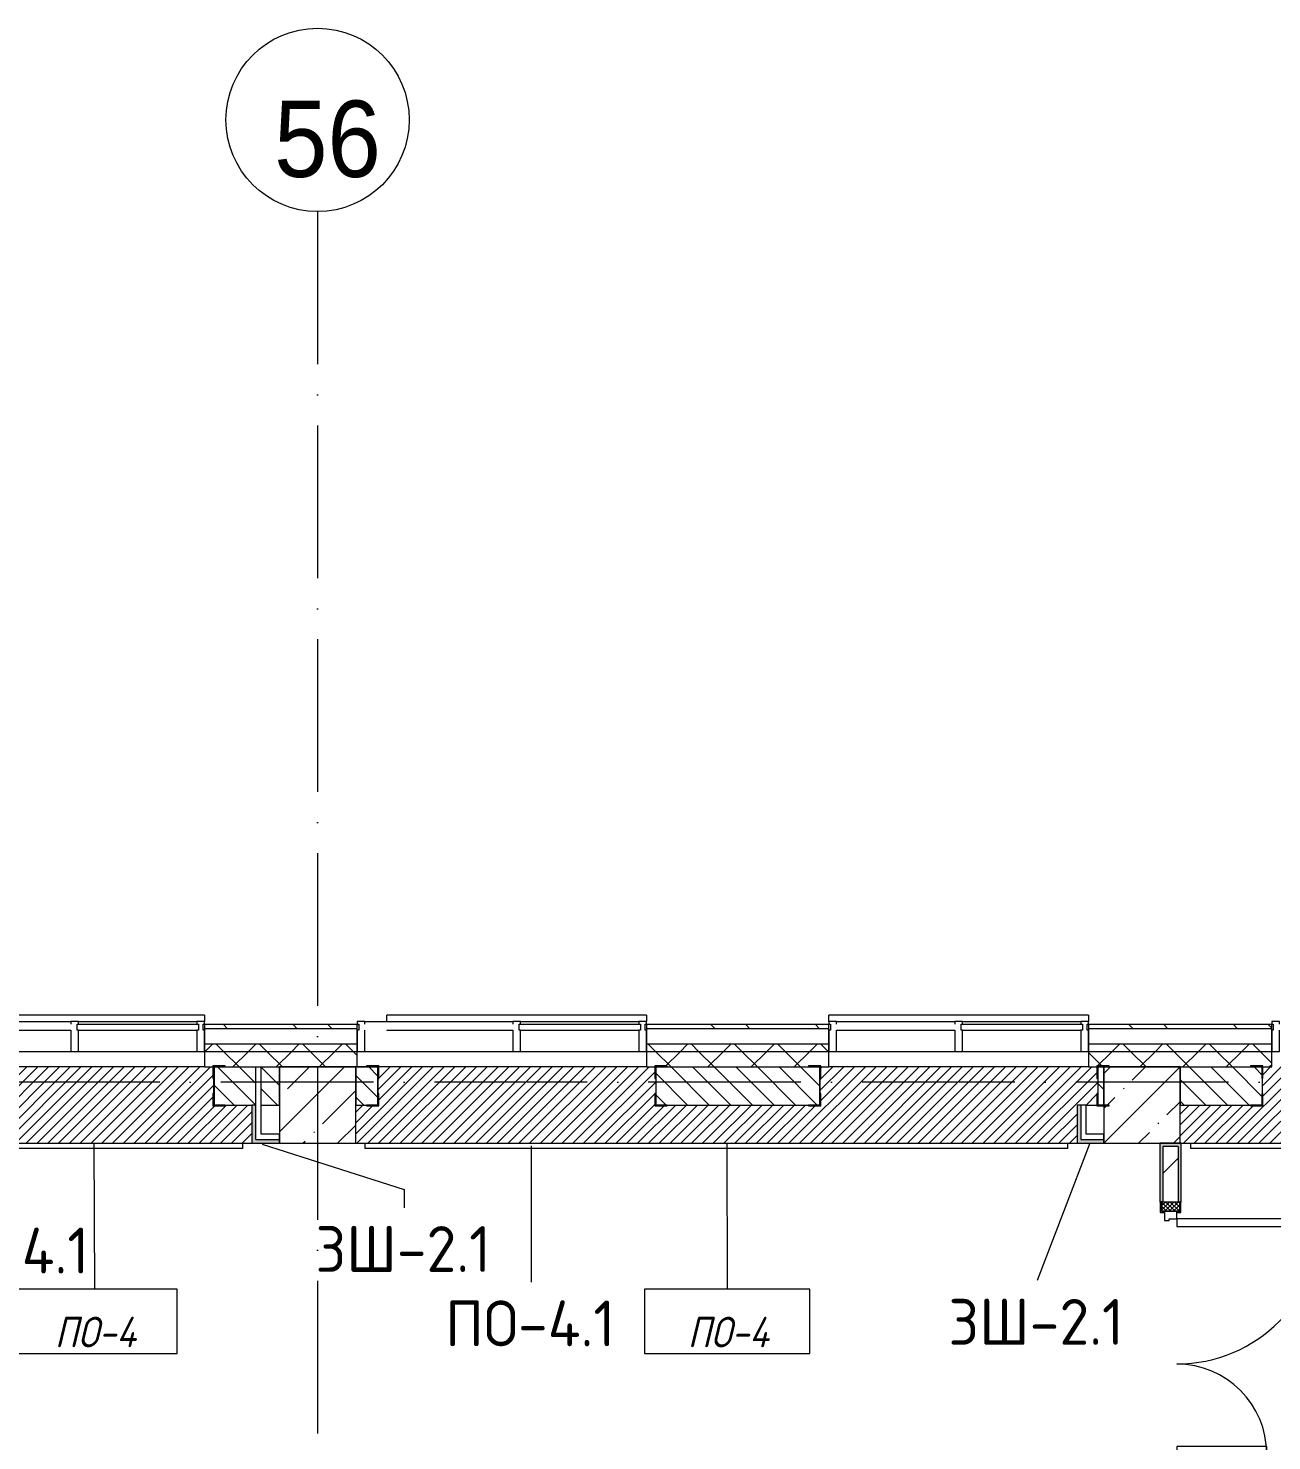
# Model space of a CAD drawing. Header units: millimetres. Extents: x -6467 to 106027, y -7090 to 195095.
# Drawn here: x 75855 to 84000, y 83233 to 92481 of the extents above; entities that cross this region are included whole.
import ezdxf

# ---------------------------------------------------------------- set-up
doc = ezdxf.new("R2010")
doc.units = ezdxf.units.MM
doc.linetypes.add('50_200_ШТРИХ_1Т_ш5_п1_п1_', pattern=[1400, 1000, -200, 0, -200])
for name, color, linetype, lineweight in [('A-DOOR', 7, 'Continuous', 9), ('A-DOOR-2', 7, 'Continuous', 5), ('A-DOOR-FRAM', 7, 'Continuous', 9), ('A-DOOR-FRAM-2', 7, 'Continuous', 5), ('A-FLOR', 7, 'Continuous', 9), ('A-FLOR-IDEN', 7, 'Continuous', 9), ('A-GLAZ', 7, 'Continuous', 5), ('A-GLAZ-CWMG', 7, 'Continuous', 9), ('A-GLAZ-CWMG-1', 7, 'Continuous', 20), ('A-WALL', 7, 'Continuous', 5), ('A-WALL-FNSH-1', 7, 'Continuous', 5), ('A-WALL-IDEN', 7, 'Continuous', 9), ('I-WALL', 7, 'Continuous', 5), ('S-COLS', 7, 'Continuous', 9), ('S-COLS-1', 7, 'Continuous', 5)]:
    doc.layers.add(name, color=color, linetype=linetype, lineweight=lineweight)
for name, color, linetype, lineweight, true_color in [('A-FLOR-PATT-1', 7, 'Continuous', 5, 0xd61c12), ('A-GENM-1', 7, 'Continuous', 9, 0xaaaaaa), ('A-GENM-2', 7, 'Continuous', 20, 0xaaaaaa), ('A-WALL-1', 7, 'Continuous', 5, 0x77b143), ('A-WALL-3', 7, 'Continuous', 5, 0x787878), ('I-WALL-1', 7, 'Continuous', 5, 0x787878), ('Оси-1', 7, 'Continuous', 20, 0xaaaaaa), ('Оси-2', 7, 'Continuous', 9, 0xaaaaaa), ('Оси-3', 7, '50_200_ШТРИХ_1Т_ш5_п1_п1_', 9, 0xaaaaaa)]:
    doc.layers.add(name, color=color, linetype=linetype, lineweight=lineweight, true_color=true_color)
doc.styles.add('Arial', font='arial.ttf', dxfattribs={"width": 0.9, "height": 500})
doc.styles.add('GOST Common', font='', dxfattribs={"height": 300})
doc.styles.add('GOST Common_I', font='', dxfattribs={"width": 0.9, "height": 200})
doc.styles.get('GOST Common').set_extended_font_data('GOST Common')
doc.styles.get('GOST Common_I').set_extended_font_data('GOST Common', italic=True)
pattern_1 = [(45, (0, 0), (-228.0985, 228.0985), []), (45, (228.1, 0), (-228.0985, 228.0985), [403.225, -80.645, 6.706, -73.939])]
pattern_2 = [(45, (0, 0), (-141.42136, 141.42136), []), (135, (0, 0), (-141.42136, -141.42136), [])]
pattern_3 = [(0, (0, 0), (406.4, 101.6), [6.706, -298.094, 6.706, -298.094, -1625.6]), (0, (0, 0), (406.4, 101.6), [-609.6, 6.706, -602.894, 6.706, -298.094, -711.2]), (0, (0, 0), (406.4, 101.6), [-1524, 6.706, -196.494, 6.706, -501.294]), (120, (152.4, 50.8), (-291.18818, 301.15272), [6.706, -298.094, 6.706, -298.094, -1625.6]), (120, (152.4, 50.8), (-291.18818, 301.15272), [-609.6, 6.706, -602.894, 6.706, -298.094, -711.2]), (120, (152.4, 50.8), (-291.18818, 301.15272), [-1524, 6.706, -196.494, 6.706, -501.294]), (240, (203.2, 254), (-115.21182, -402.75272), [6.706, -298.094, 6.706, -298.094, -1625.6]), (240, (203.2, 254), (-115.21182, -402.75272), [-609.6, 6.706, -602.894, 6.706, -298.094, -711.2]), (240, (203.2, 254), (-115.21182, -402.75272), [-1524, 6.706, -196.494, 6.706, -501.294])]
pattern_4 = [(135, (0, 0), (-70.71068, -70.71068), [])]

# ---------------------------------------------------------------- blocks, each defined once
blk = doc.blocks.new('110_Дверь_СКБ_2Ст_Наружная1 - СОШ_Д-07_1760_1440_х2400мм_Все учебные помещения_ читальные залы_EIW30-25916202-АИ_План этажа Радиаторы_2')
at = {"layer": 'A-DOOR-2'}
h = blk.add_hatch(dxfattribs=at)
h.set_pattern_fill('FP_137', color=256, style=0, pattern_type=2)
h.set_pattern_definition([(135, (1456.41, 134.685), (-14.14214, -14.14214), []), (225, (1456.41, 134.685), (14.14214, -14.14214), [])])
h.paths.add_polyline_path([(899.5, -60), (899.5, 60), (839.5, 60), (839.5, -60)])
at = {"layer": 'A-DOOR-FRAM-2'}
h = blk.add_hatch(dxfattribs=at)
h.set_pattern_fill('FP_138', color=256, style=0, pattern_type=2)
h.set_pattern_definition([(45, (-666.384, 134.685), (-14.1421, 14.1421), []), (135, (-666.384, 134.685), (-14.1421, -14.1421), [])])
h.paths.add_polyline_path([(-800.5, 60), (-860.5, 60), (-860.5, -60), (-800.5, -60), (-800.5, 49.8)])
at = {"layer": 'A-DOOR'}
for p, q in [((-750.5, 990), (-750.5, 40)), ((-700.5, 990), (-750.5, 990)), ((-700.5, 40), (-700.5, 990)), ((789.5, 630), (739.5, 630)), ((739.5, 630), (739.5, 40)), ((789.5, 40), (789.5, 630)), ((-750.5, 40), (-700.5, 40)), ((739.5, 40), (789.5, 40))]:
    blk.add_line(p, q, dxfattribs=at)
at = {"layer": 'A-DOOR-2'}
for p, q in [((-792.5, 68), (-862.5, 68)), ((-862.5, 68), (-862.5, 60)), ((-862.5, 60), (-800.5, 60)), ((-800.5, 60), (-800.5, 40)), ((-800.5, 40), (-792.5, 40)), ((-792.5, 40), (-792.5, 68)), ((901.5, 68), (831.5, 68)), ((831.5, 68), (831.5, 40)), ((831.5, 40), (839.5, 40)), ((839.5, 40), (839.5, 60)), ((839.5, 60), (901.5, 60)), ((901.5, 60), (901.5, 68)), ((-862.5, -60), (-862.5, -68)), ((-800.5, -60), (-862.5, -60)), ((-862.5, -68), (-792.5, -68)), ((-792.5, -40), (-800.5, -40)), ((-800.5, -40), (-800.5, -60)), ((-792.5, -68), (-792.5, -40)), ((839.5, -40), (831.5, -40)), ((831.5, -40), (831.5, -68)), ((831.5, -68), (901.5, -68)), ((839.5, -60), (839.5, -40)), ((901.5, -60), (839.5, -60)), ((901.5, -68), (901.5, -60))]:
    blk.add_line(p, q, dxfattribs=at)
for centre, radius, start, end in [((-750.5, 40), 950, 0, 90), ((789.5, 40), 590, 90, 180)]:
    blk.add_arc(centre, radius, start, end, dxfattribs=at)
at = {"layer": 'A-DOOR-FRAM'}
for p, q in [((-800.5, 60), (-860.5, 60)), ((-860.5, 60), (-860.5, -60)), ((-800.5, -60), (-800.5, 60)), ((-750.5, 40), (-800.5, 40)), ((-800.5, 40), (-800.5, -40)), ((-750.5, -10), (-750.5, 40)), ((789.5, 40), (789.5, -10)), ((839.5, 40), (789.5, 40)), ((899.5, 60), (839.5, 60)), ((839.5, 60), (839.5, -60)), ((839.5, -40), (839.5, 40)), ((899.5, -60), (899.5, 60)), ((-860.5, -60), (-800.5, -60)), ((-800.5, -40), (-740.5, -40)), ((-740.5, -10), (-750.5, -10)), ((-740.5, -40), (-740.5, -10)), ((789.5, -10), (779.5, -10)), ((779.5, -10), (779.5, -40)), ((779.5, -40), (839.5, -40)), ((839.5, -60), (899.5, -60))]:
    blk.add_line(p, q, dxfattribs=at)
blk = doc.blocks.new('Прямоугольный импост - Импост структурный с накладкой - 180мм-22437111-АИ_План этажа Радиаторы_2')
at = {"layer": 'A-GLAZ-CWMG-1'}
for p, q in [((-50, 0), (-50, 17)), ((-50, 17), (0, 17)), ((0, 0), (-10, 0)), ((-10, 0), (-10, -40)), ((0, 17), (0, 0)), ((-50, -180), (-50, -40)), ((-10, -40), (0, -40)), ((0, -40), (0, -180)), ((0, -180), (-50, -180))]:
    blk.add_line(p, q, dxfattribs=at)
blk = doc.blocks.new('Прямоугольный импост - Импост структурный с накладкой - 180мм-V231-АИ_План этажа Радиаторы_2')
at = {"layer": 'A-GLAZ-CWMG'}
for p, q in [((49825, 55111), (49050, 55111)), ((49825, 54931), (49050, 54931)), ((49825, 54914), (49050, 54914))]:
    blk.add_line(p, q, dxfattribs=at)
blk = doc.blocks.new('Прямоугольный импост - Импост структурный с накладкой - 180мм-V232-АИ_План этажа Радиаторы_2')
at = {"layer": 'A-GLAZ-CWMG'}
for p, q in [((6637, 55111), (5862, 55111)), ((6637, 54914), (5862, 54914))]:
    blk.add_line(p, q, dxfattribs=at)
blk = doc.blocks.new('Прямоугольный импост - Импост структурный с накладкой - 180мм-V237-АИ_План этажа Радиаторы_2')
at = {"layer": 'A-GLAZ-CWMG-1'}
for p, q in [((-25, 0), (-25, 17)), ((-25, 17), (25, 17)), ((-15, 0), (-25, 0)), ((-15, -40), (-15, 0)), ((25, 17), (25, 0)), ((-25, -180), (-25, -40)), ((-25, -40), (-15, -40)), ((25, -40), (25, -180)), ((25, -180), (-25, -180))]:
    blk.add_line(p, q, dxfattribs=at)
blk = doc.blocks.new('Прямоугольный импост - Импост структурный с накладкой - 180мм-22437157-АИ_План этажа Радиаторы_2')
at = {"layer": 'A-GLAZ-CWMG-1'}
for p, q in [((0, 17), (-50, 17)), ((-50, 17), (-50, 0)), ((-50, 0), (-40, 0)), ((-40, 0), (-40, -40)), ((-10, -40), (-10, 0)), ((-10, 0), (0, 0)), ((0, 0), (0, 17)), ((-40, -40), (-50, -40)), ((-50, -40), (-50, -180)), ((0, -40), (-10, -40)), ((0, -180), (0, -40)), ((-50, -180), (0, -180))]:
    blk.add_line(p, q, dxfattribs=at)
blk = doc.blocks.new('Прямоугольный импост - Импост структурный с накладкой - 180мм-27582250-АИ_План этажа Радиаторы_2')
at = {"layer": 'A-GLAZ-CWMG'}
for p, q in [((78060, 85978), (79029.7, 85978)), ((78060, 85781), (79029.7, 85781))]:
    blk.add_line(p, q, dxfattribs=at)
blk = doc.blocks.new('АР_Перемычка1 - АР_Перемычка-25916255-АИ_План этажа Радиаторы_2')
at = {"layer": 'A-GENM-1'}
blk.add_line((-300, -50), (-299, -50), dxfattribs=at)
blk = doc.blocks.new('Фахверк _газобетон торцы_443 - Фахверк _газобетон торцы_-25577525-АИ_План этажа Радиаторы_2')
at = {"layer": 'A-GENM-2'}
for p, q in [((89406, 156989.3), (89325, 156989.3)), ((89325, 156989.3), (89325, 156983.3)), ((89325, 156983.3), (89400, 156983.3)), ((89400, 156983.3), (89400, 156908.3)), ((89406, 156908.3), (89406, 156989.3)), ((89400, 156908.3), (89406, 156908.3)), ((89406, 156808.3), (89400, 156808.3)), ((89400, 156808.3), (89400, 156733.3)), ((89406, 156727.3), (89406, 156808.3)), ((89400, 156733.3), (89325, 156733.3)), ((89325, 156733.3), (89325, 156727.3)), ((89325, 156727.3), (89406, 156727.3))]:
    blk.add_line(p, q, dxfattribs=at)
blk = doc.blocks.new('Фахверк _газобетон торцы_444 - Фахверк _газобетон торцы_-25577545-АИ_План этажа Радиаторы_2')
at = {"layer": 'A-GENM-2'}
for p, q in [((89406, 11134.7), (89325, 11134.7)), ((89325, 11134.7), (89325, 11128.7)), ((89325, 11128.7), (89400, 11128.7)), ((89400, 11128.7), (89400, 11053.7)), ((89406, 11053.7), (89406, 11134.7)), ((89400, 11053.7), (89406, 11053.7)), ((89400, 10953.7), (89400, 10878.7)), ((89406, 10953.7), (89400, 10953.7)), ((89406, 10872.7), (89406, 10953.7)), ((89400, 10878.7), (89325, 10878.7)), ((89325, 10878.7), (89325, 10872.7)), ((89325, 10872.7), (89406, 10872.7))]:
    blk.add_line(p, q, dxfattribs=at)
blk = doc.blocks.new('Фахверк _газобетон торцы_445 - Фахверк _газобетон торцы_-25577565-АИ_План этажа Радиаторы_2')
at = {"layer": 'A-GENM-2'}
for p, q in [((89406, 156989.3), (89325, 156989.3)), ((89325, 156989.3), (89325, 156983.3)), ((89325, 156983.3), (89400, 156983.3)), ((89400, 156983.3), (89400, 156908.3)), ((89406, 156908.3), (89406, 156989.3)), ((89400, 156908.3), (89406, 156908.3)), ((89406, 156808.3), (89400, 156808.3)), ((89400, 156808.3), (89400, 156733.3)), ((89406, 156727.3), (89406, 156808.3)), ((89400, 156733.3), (89325, 156733.3)), ((89325, 156733.3), (89325, 156727.3)), ((89325, 156727.3), (89406, 156727.3))]:
    blk.add_line(p, q, dxfattribs=at)
blk = doc.blocks.new('Фахверк _газобетон торцы_446 - Фахверк _газобетон торцы_-25577585-АИ_План этажа Радиаторы_2')
at = {"layer": 'A-GENM-2'}
for p, q in [((89406, 11134.7), (89325, 11134.7)), ((89325, 11134.7), (89325, 11128.7)), ((89325, 11128.7), (89400, 11128.7)), ((89400, 11128.7), (89400, 11053.7)), ((89406, 11053.7), (89406, 11134.7)), ((89400, 11053.7), (89406, 11053.7)), ((89400, 10953.7), (89400, 10878.7)), ((89406, 10953.7), (89400, 10953.7)), ((89406, 10872.7), (89406, 10953.7)), ((89400, 10878.7), (89325, 10878.7)), ((89325, 10878.7), (89325, 10872.7)), ((89325, 10872.7), (89406, 10872.7))]:
    blk.add_line(p, q, dxfattribs=at)
blk = doc.blocks.new('Фахверк _газобетон торцы_447 - Фахверк _газобетон торцы_-25578160-АИ_План этажа Радиаторы_2')
at = {"layer": 'A-GENM-2'}
for p, q in [((89406, 11134.7), (89325, 11134.7)), ((89325, 11134.7), (89325, 11128.7)), ((89325, 11128.7), (89400, 11128.7)), ((89400, 11128.7), (89400, 11053.7)), ((89406, 11053.7), (89406, 11134.7)), ((89400, 11053.7), (89406, 11053.7)), ((89400, 10953.7), (89400, 10878.7)), ((89406, 10953.7), (89400, 10953.7)), ((89406, 10872.7), (89406, 10953.7)), ((89400, 10878.7), (89325, 10878.7)), ((89325, 10878.7), (89325, 10872.7)), ((89325, 10872.7), (89406, 10872.7))]:
    blk.add_line(p, q, dxfattribs=at)
blk = doc.blocks.new('Фахверк _газобетон торцы_448 - Фахверк _газобетон торцы_-25578180-АИ_План этажа Радиаторы_2')
at = {"layer": 'A-GENM-2'}
for p, q in [((89406, 156989.3), (89325, 156989.3)), ((89325, 156989.3), (89325, 156983.3)), ((89325, 156983.3), (89400, 156983.3)), ((89400, 156983.3), (89400, 156908.3)), ((89406, 156908.3), (89406, 156989.3)), ((89400, 156908.3), (89406, 156908.3)), ((89406, 156808.3), (89400, 156808.3)), ((89400, 156808.3), (89400, 156733.3)), ((89406, 156727.3), (89406, 156808.3)), ((89400, 156733.3), (89325, 156733.3)), ((89325, 156733.3), (89325, 156727.3)), ((89325, 156727.3), (89406, 156727.3))]:
    blk.add_line(p, q, dxfattribs=at)
blk = doc.blocks.new('Отлив_СКБ - Отлив витража-V391-АИ_План этажа Радиаторы_2')
at = {"layer": 'A-GLAZ'}
for p, q in [((0, 59), (0, 100)), ((1700, 100), (0, 100)), ((1700, 100), (1700, 59)), ((0, 38.7), (0, 42)), ((875, 2), (1650, 2)), ((1700, 42), (1700, 38.7)), ((825, 0), (50, 0)), ((1650, 0), (875, 0))]:
    blk.add_line(p, q, dxfattribs=at)
blk = doc.blocks.new('Отлив_СКБ - Отлив витража-V392-АИ_План этажа Радиаторы_2')
at = {"layer": 'A-GLAZ'}
for p, q in [((0, 59), (0, 100)), ((1700, 100), (0, 100)), ((1700, 100), (1700, 59)), ((0, 2), (0, 0)), ((875, 2), (1650, 2)), ((1700, 42), (1700, 38.7)), ((825, 0), (0, 0)), ((1650, 0), (875, 0))]:
    blk.add_line(p, q, dxfattribs=at)
blk = doc.blocks.new('Ось сетки - Круг_Ø6_00__ISO-2_5_0_9K_-17386508-АИ_План этажа Радиаторы_2')
at = {"layer": 'Оси-1'}
blk.add_circle((0, 0), 3, dxfattribs=at)
blk = doc.blocks.new('AAR_СКБ_Марка_Перекрытия_1 мм - Марка пола-27961726-АИ_План этажа Радиаторы_2')
at = {"layer": 'A-FLOR-IDEN'}
for p, q in [((2.723, 2.101), (-2.69, 2.101)), ((-2.69, 2.101), (-2.69, 0)), ((2.723, 0), (2.723, 2.101)), ((-2.69, 0), (2.723, 0))]:
    blk.add_line(p, q, dxfattribs=at)

msp = doc.modelspace()

# ---------------------------------------------------------------- hatches: boundary and pattern name
at = {"layer": 'A-FLOR-PATT-1'}
h = msp.add_hatch(dxfattribs=at)
h.set_pattern_fill('FP_323', color=256, style=0, pattern_type=2)
h.set_pattern_definition([(45, (76375, 85431.04), (-35.3553, 35.3553), [])])
h.paths.add_polyline_path([(77072.7, 85181), (77320, 85181), (77320, 85431), (77145, 85430.7), (77145, 85425), (77064, 85425), (77064, 85506), (77070, 85506), (77070, 85606), (77064, 85606), (77064, 85680.7), (75252.7, 85680.7), (75252.7, 85430.7), (75250, 85430.7), (75250, 85181), (77070, 85181)])
h = msp.add_hatch(dxfattribs=at)
h.set_pattern_fill('FP_324', color=256, style=0, pattern_type=2)
h.set_pattern_definition([(45, (80450, 85430.87), (-35.3553, 35.3553), [])])
h.paths.add_polyline_path([(82725, 85180.7), (82725, 85430.7), (82854, 85431), (82854, 85506), (82859.7, 85506), (82859.7, 85606), (82854, 85606), (82854, 85680.7), (81046, 85680.2), (81046, 85606), (81040, 85606), (81040, 85506), (81046, 85506), (81046, 85425), (80965, 85425), (80965, 85430.7), (80040, 85430.7), (80040, 85425), (79959, 85425), (79959, 85506), (79964.7, 85506), (79964.7, 85606), (79959, 85606), (79959, 85680.7), (78151, 85681), (78151, 85606), (78145, 85606), (78145, 85506), (78151, 85506), (78151, 85425), (78070, 85425), (78070, 85430.7), (78000, 85430.7), (78000, 85180.7), (82556.3, 85180.7)])
h = msp.add_hatch(dxfattribs=at)
h.set_pattern_fill('FP_321', color=256, style=0, pattern_type=2)
h.set_pattern_definition([(45, (86075, 85430.87), (-35.3553, 35.3553), [])])
h.paths.add_polyline_path([(88750, 85180.7), (88750, 85430.7), (88725, 85430.7), (88725, 85425), (88644, 85425), (88644, 85506), (88649.7, 85506), (88649.7, 85606), (88644, 85606), (88644, 85680.7), (86836, 85679.5), (86836, 85606), (86830, 85606), (86830, 85506), (86836, 85506), (86836, 85425), (86755, 85425), (86755, 85430.7), (85830, 85430.7), (85830, 85425), (85749, 85425), (85749, 85506), (85755, 85506), (85755, 85606), (85749, 85606), (85749, 85680.7), (83941, 85680.7), (83939.7, 85425), (83860, 85425), (83860, 85430.7), (83400, 85430.7), (83400, 85180.7), (87539.3, 85180.7)])
at = {"layer": 'A-WALL'}
h = msp.add_hatch(dxfattribs=at)
h.set_pattern_fill('FP_125', color=256, style=0, pattern_type=2)
h.set_pattern_definition(pattern_2)
h.paths.add_polyline_path([(101350, 85780.7), (101400, 85780.7), (101400, 85830.7), (94624, 85830.7), (94624, 85780.7), (101242.6, 85780.7)])
h.paths.add_polyline_path([(89784.7, 85780.7), (89784.7, 85830.7), (88589.7, 85830.7), (88589.7, 85780.7), (89615.6, 85780.7)])
h.paths.add_polyline_path([(91484.7, 85780.7), (93774, 85780.7), (93774, 85830.7), (91484.7, 85830.7)])
h.paths.add_polyline_path([(86889.7, 85780.7), (86889.7, 85830.7), (85699.7, 85830.7), (85699.7, 85780.7), (86708.8, 85780.7)])
h.paths.add_polyline_path([(80895.3, 85780.7), (81099.7, 85780.7), (81099.7, 85830.7), (79904.7, 85830.7), (79904.7, 85780.7)])
h.paths.add_polyline_path([(82799.7, 85780.7), (83999.7, 85780.7), (83999.7, 85830.7), (82799.7, 85830.7)])
h.paths.add_polyline_path([(78010, 85780.7), (78010, 85830.7), (77009.7, 85830.7), (77009.7, 85780.7), (77573.3, 85780.7)])
h.paths.add_polyline_path([(75309.7, 85780.7), (75309.7, 85830.7), (71600, 85830.7), (71600, 85780.7), (75081.9, 85780.7)])
h.paths.add_polyline_path([(69268.4, 85780.7), (69900, 85780.7), (69900, 85830.7), (68600, 85830.7), (68600, 85780.7)])
h.paths.add_polyline_path([(65600, 85780.7), (66900, 85780.7), (66900, 85830.7), (65600, 85830.7)])
h.paths.add_polyline_path([(63900, 85780.7), (63900, 85830.7), (62600, 85830.7), (62600, 85780.7), (62624.4, 85780.7)])
h.paths.add_polyline_path([(60900, 85780.7), (60900, 85830.7), (59600, 85830.7), (59600, 85780.7), (60132.9, 85780.7)])
h.paths.add_polyline_path([(57900, 85780.7), (57900, 85830.7), (56600, 85830.7), (56600, 85780.7), (57641.4, 85780.7)])
h.paths.add_polyline_path([(54900, 85780.7), (54900, 85830.7), (53600, 85830.7), (53600, 85780.7), (54319.4, 85780.7)])
h.paths.add_polyline_path([(51900, 85780.7), (51900, 85830.7), (50149.5, 85830.7), (50149.5, 85780.7), (50997.4, 85780.7)])
h = msp.add_hatch(dxfattribs=at)
h.set_pattern_fill('FP_125', color=256, style=0, pattern_type=2)
h.set_pattern_definition(pattern_2)
h.paths.add_polyline_path([(101250, 85680.7), (101350, 85680.7), (101350, 85780.7), (94624, 85780.7), (94624, 85680.7), (101242.6, 85680.7)])
h.paths.add_polyline_path([(93000, 85680.7), (93774, 85680.7), (93774, 85780.7), (91484.7, 85780.7), (91484.7, 85680.7), (92522.3, 85680.7)])
h.paths.add_polyline_path([(89784.7, 85680.7), (89784.7, 85780.7), (88589.7, 85780.7), (88589.7, 85680.7), (89615.6, 85680.7)])
h.paths.add_polyline_path([(86708.8, 85680.7), (86889.7, 85680.7), (86889.7, 85780.7), (85699.7, 85780.7), (85699.7, 85680.7), (85878.3, 85680.7)])
h.paths.add_polyline_path([(83999.7, 85680.7), (83999.7, 85780.7), (82799.7, 85780.7), (82799.7, 85680.7), (83386.8, 85680.7)])
h.paths.add_polyline_path([(81099.7, 85680.7), (81099.7, 85780.7), (79904.7, 85780.7), (79904.7, 85680.7), (80895.3, 85680.7)])
h.paths.add_polyline_path([(78010, 85680.7), (78010, 85780.7), (77009.7, 85780.7), (77009.7, 85680.7), (77573.3, 85680.7)])
h.paths.add_polyline_path([(75309.7, 85680.7), (75309.7, 85780.7), (71600, 85780.7), (71600, 85680.7), (75081.9, 85680.7)])
h.paths.add_polyline_path([(68600, 85680.7), (69900, 85680.7), (69900, 85780.7), (68600, 85780.7)])
h.paths.add_polyline_path([(66900, 85680.7), (66900, 85780.7), (65600, 85780.7), (65600, 85680.7), (65946.4, 85680.7)])
h.paths.add_polyline_path([(63900, 85680.7), (63900, 85780.7), (62600, 85780.7), (62600, 85680.7), (62624.4, 85680.7)])
h.paths.add_polyline_path([(57900, 85680.7), (57900, 85780.7), (56600, 85780.7), (56600, 85680.7), (57641.4, 85680.7)])
h.paths.add_polyline_path([(59600, 85680.7), (60900, 85680.7), (60900, 85780.7), (59600, 85780.7)])
h.paths.add_polyline_path([(54900, 85680.7), (54900, 85780.7), (53600, 85780.7), (53600, 85680.7), (54319.4, 85680.7)])
h.paths.add_polyline_path([(51900, 85680.7), (51900, 85780.7), (50149.5, 85780.7), (50149.5, 85680.7), (51000, 85680.7)])
at = {"layer": 'A-WALL-1'}
for points in [[(77345, 85206), (77345, 85430.7), (77320, 85430.7), (77320, 85206)], [(82750, 85205.7), (82750, 85430.7), (82725, 85430.7), (82725, 85205.7)], [(77500, 85181), (77500, 85206), (77320, 85206), (77320, 85181)], [(82900, 85180.7), (82900, 85205.7), (82725, 85205.7), (82725, 85180.7)]]:
    msp.add_hatch(color=256, dxfattribs=at).paths.add_polyline_path(points)
at = {"layer": 'A-WALL-3'}
h = msp.add_hatch(dxfattribs=at)
h.set_pattern_fill('FP_124', color=256, style=0, pattern_type=2)
h.set_pattern_definition([(135, (0, 0), (-342.1478, -342.1478), []), (135, (228.1, 0), (-342.1478, -342.1478), [])])
h.paths.add_polyline_path([(101500, 85930.7), (101527, 85930.7), (101527, 85957.7), (94624, 85957.7), (94624, 85930.7), (101242.6, 85930.7)])
h.paths.add_polyline_path([(93768.1, 85930.7), (93774, 85930.7), (93774, 85957.7), (91484.7, 85957.7), (91484.7, 85930.7), (93352.8, 85930.7)])
h.paths.add_polyline_path([(89784.7, 85930.7), (89784.7, 85957.7), (88589.7, 85957.7), (88589.7, 85930.7), (89615.6, 85930.7)])
h.paths.add_polyline_path([(86889.7, 85930.7), (86889.7, 85957.7), (85699.7, 85957.7), (85699.7, 85930.7), (86708.8, 85930.7)])
h.paths.add_polyline_path([(83999.7, 85930.7), (83999.7, 85957.7), (82799.7, 85957.7), (82799.7, 85930.7), (83386.8, 85930.7)])
h.paths.add_polyline_path([(81099.7, 85930.7), (81099.7, 85957.7), (79904.7, 85957.7), (79904.7, 85930.7), (80895.3, 85930.7)])
h.paths.add_polyline_path([(77573.3, 85930.7), (78010, 85930.7), (78010, 85957.7), (77009.7, 85957.7), (77009.7, 85930.7)])
h.paths.add_polyline_path([(75309.7, 85930.7), (75309.7, 85957.7), (71600, 85957.7), (71600, 85930.7), (75081.9, 85930.7)])
h.paths.add_polyline_path([(69900, 85930.7), (69900, 85957.7), (68600, 85957.7), (68600, 85930.7), (69268.4, 85930.7)])
h.paths.add_polyline_path([(66900, 85930.7), (66900, 85957.7), (65600, 85957.7), (65600, 85930.7), (65946.4, 85930.7)])
h.paths.add_polyline_path([(63900, 85930.7), (63900, 85957.7), (62600, 85957.7), (62600, 85930.7), (62624.4, 85930.7)])
h.paths.add_polyline_path([(59600, 85930.7), (60900, 85930.7), (60900, 85957.7), (59600, 85957.7)])
h.paths.add_polyline_path([(56600, 85930.7), (57900, 85930.7), (57900, 85957.7), (56600, 85957.7)])
h.paths.add_polyline_path([(54900, 85930.7), (54900, 85957.7), (53600, 85957.7), (53600, 85930.7), (54319.4, 85930.7)])
h.paths.add_polyline_path([(51900, 85930.7), (51900, 85957.7), (50149.5, 85957.7), (50149.5, 85930.7), (50997.4, 85930.7)])
at = {"layer": 'I-WALL'}
h = msp.add_hatch(dxfattribs=at)
h.set_pattern_fill('FP_2', color=256, style=0, pattern_type=2)
h.set_pattern_definition(pattern_4)
h.paths.add_polyline_path([(79964.7, 85430.7), (81039.7, 85430.7), (81039.7, 85680.7), (79964.7, 85680.7), (79964.7, 85567.5)])
h.paths.add_polyline_path([(82859.7, 85430.7), (82900, 85430.7), (82900, 85680.7), (82859.7, 85680.7), (82859.7, 85567.5)])
h.paths.add_polyline_path([(74750, 85430.7), (74750, 85680.7), (74700, 85680.7), (74700, 85430.7)])
h.paths.add_polyline_path([(78000, 85430.7), (78144.7, 85430.7), (78144.7, 85680.7), (78000, 85680.7), (78000, 85567.5)])
h.paths.add_polyline_path([(75250, 85430.7), (75252.7, 85430.7), (75252.7, 85680.7), (75250, 85680.7), (75250, 85567.5)])
h.paths.add_polyline_path([(77500, 85430.7), (77500, 85680.7), (77380, 85680.7), (77380, 85430.7)])
h.paths.add_polyline_path([(73900, 85430.7), (73900, 85680.7), (71659.7, 85680.7), (71659.7, 85430.7), (72590.4, 85430.7)])
h.paths.add_polyline_path([(77345, 85430.7), (77345, 85680.7), (77072.7, 85680.7), (77072.7, 85431), (77320, 85431)])
h.paths.add_polyline_path([(69839.7, 85430.7), (69839.7, 85680.7), (69200, 85680.7), (69200, 85430.7), (69268.4, 85430.7)])
h.paths.add_polyline_path([(68700, 85430.7), (68700, 85680.7), (68659.7, 85680.7), (68659.7, 85430.7)])
h.paths.add_polyline_path([(63250, 85430.7), (63839.7, 85430.7), (63839.7, 85680.7), (63250, 85680.7), (63250, 85567.5)])
h.paths.add_polyline_path([(65946.4, 85430.7), (66839.7, 85430.7), (66839.7, 85680.7), (65659.7, 85680.7), (65659.7, 85430.7)])
h = msp.add_hatch(dxfattribs=at)
h.set_pattern_fill('FP_2', color=256, style=0, pattern_type=2)
h.set_pattern_definition(pattern_4)
h.paths.add_polyline_path([(88649.7, 85430.7), (88750, 85430.7), (88750, 85680.7), (88649.7, 85680.7), (88649.7, 85567.5)])
h.paths.add_polyline_path([(85759.7, 85430.7), (86829.7, 85430.7), (86829.7, 85680.7), (85759.7, 85680.7), (85759.7, 85567.5)])
h.paths.add_polyline_path([(83400, 85430.7), (83939.7, 85430.7), (83939.7, 85680.7), (83400, 85680.7), (83400, 85567.5)])
h = msp.add_hatch(dxfattribs=at)
h.set_pattern_fill('FP_5', color=256, style=0, pattern_type=2)
h.set_pattern_definition([(45, (0, 0), (-169.70563, 169.70563), [])])
h.paths.add_polyline_path([(83287, 72470.7), (83387, 72470.7), (83387, 75330.7), (83287, 75330.7), (83287, 72490.7)])
h.paths.add_polyline_path([(83387, 75830.7), (83387, 81680.7), (83287, 81680.7), (83287, 75830.7), (83339.3, 75830.7)])
h.paths.add_polyline_path([(83362.9, 82180.7), (83387, 82180.7), (83387, 83036), (83287, 83036), (83287, 82180.7), (83362.2, 82180.7)])
h.paths.add_polyline_path([(83287, 84796), (83387, 84796), (83386.8, 85160.7), (83287, 85160.7), (83287, 84863.6)])
at = {"layer": 'I-WALL-1'}
h = msp.add_hatch(dxfattribs=at)
h.set_pattern_fill('FP_3', color=256, style=0, pattern_type=2)
h.set_pattern_definition(pattern_3)
h.paths.add_polyline_path([(83267, 72490.7), (83287, 72490.7), (83287, 75330.7), (83267, 75330.7)])
h.paths.add_polyline_path([(83280, 79490.7), (83267, 79490.7), (83267, 79308.7)])
h.paths.add_polyline_path([(83287, 75830.7), (83287, 79490.7), (83280, 79490.7), (83280, 78890.7), (83267, 78890.7), (83267, 75830.7), (83280, 75830.7)])
h.paths.add_polyline_path([(83287, 79590.7), (83287, 81680.7), (83267, 81680.7), (83267, 79590.7)])
h.paths.add_polyline_path([(83287, 82180.7), (83287, 83036), (83267, 83034), (83269, 82180.7), (83282, 82180.7)])
h.paths.add_polyline_path([(83287, 84796), (83287, 85180.7), (83267, 85180.7), (83269, 84798), (83277, 84796)])
h = msp.add_hatch(dxfattribs=at)
h.set_pattern_fill('FP_3', color=256, style=0, pattern_type=2)
h.set_pattern_definition(pattern_3)
h.paths.add_polyline_path([(83407, 72370.7), (83407, 75330.7), (83387, 75330.7), (83387, 72370.7)])
h.paths.add_polyline_path([(83407, 75830.7), (83407, 81680.7), (83387, 81680.7), (83387, 75830.7), (83400.7, 75830.7)])
h.paths.add_polyline_path([(83397, 82180.7), (83407, 82180.7), (83405, 83034), (83387, 83036), (83388.6, 82180.7)])
h.paths.add_polyline_path([(83397, 84796), (83397, 84798), (83407, 84798), (83407, 85180.7), (83287, 85180.7), (83287, 85160.7), (83387, 85160.7), (83387, 84796)])
at = {"layer": 'S-COLS-1'}
h = msp.add_hatch(dxfattribs=at)
h.set_pattern_fill('FP_1', color=256, style=0, pattern_type=2)
h.set_pattern_definition(pattern_1)
h.paths.add_polyline_path([(77573.3, 85180.7), (78000, 85180.7), (78000, 85680.7), (77500, 85680.7), (77500, 85180.7)])
h = msp.add_hatch(dxfattribs=at)
h.set_pattern_fill('FP_1', color=256, style=0, pattern_type=2)
h.set_pattern_definition(pattern_1)
h.paths.add_polyline_path([(83400, 85180.7), (83400, 85680.7), (82900, 85680.7), (82900, 85180.7), (83386.8, 85180.7)])

# ---------------------------------------------------------------- linework, layer by layer
at = {"layer": 'A-FLOR'}
for p, q in [((77009.7, 85681), (75309.7, 85681)), ((79904.7, 85681), (78151, 85681)), ((82799.7, 85681), (81099.7, 85681)), ((77070, 85506), (77070, 85606)), ((78145, 85606), (78145, 85506)), ((81040, 85606), (81040, 85506)), ((82785, 85430.7), (82854, 85430.7)), ((75250, 85181), (77320, 85181)), ((78000, 85180.7), (82725, 85180.7)), ((83407, 85180.7), (88750, 85180.7))]:
    msp.add_line(p, q, dxfattribs=at)
at = {"layer": 'A-FLOR-IDEN'}
for p, q in [((76285, 85181), (76288.4, 84225.5)), ((80430, 85180.7), (80433.4, 84225.2))]:
    msp.add_line(p, q, dxfattribs=at)
at = {"layer": 'A-WALL'}
for p, q in [((78010, 85930.7), (77009.7, 85930.7)), ((78010, 85957.7), (78020, 85957.7)), ((81099.7, 85930.7), (79904.7, 85930.7)), ((83999.7, 85930.7), (82799.7, 85930.7)), ((78010, 85830.7), (77009.7, 85830.7)), ((81099.7, 85830.7), (79904.7, 85830.7)), ((83999.7, 85830.7), (82799.7, 85830.7)), ((78010, 85780.7), (77009.7, 85780.7)), ((81099.7, 85780.7), (79904.7, 85780.7)), ((83999.7, 85780.7), (82799.7, 85780.7)), ((77072.7, 85680.7), (77072.7, 85431)), ((77345, 85206), (77345, 85680.7)), ((77380, 85241), (77380, 85680.7)), ((77500, 85430.7), (77500, 85680.7)), ((78144.7, 85680.7), (78000, 85680.7)), ((78000, 85680.7), (78000, 85430.7)), ((78010, 85681), (78070, 85681)), ((78144.7, 85430.7), (78144.7, 85680.7)), ((79964.7, 85680.7), (79964.7, 85430.7)), ((81039.7, 85430.7), (81039.7, 85680.7)), ((82859.7, 85680.7), (82859.7, 85430.7)), ((82900, 85430.7), (82900, 85680.7)), ((83400, 85680.7), (83400, 85430.7)), ((83939.7, 85430.7), (83939.7, 85680.7)), ((77072.7, 85431), (77320, 85431)), ((77320, 85431), (77320, 85430.7)), ((77345, 85430.7), (77320, 85430.7)), ((77380, 85430.7), (77500, 85430.7)), ((78000, 85430.7), (78144.7, 85430.7)), ((79964.7, 85430.7), (81039.7, 85430.7)), ((82785, 85430.7), (82750, 85430.7)), ((82750, 85430.7), (82750, 85205.7)), ((82785, 85240.7), (82785, 85430.7)), ((82859.7, 85430.7), (82900, 85430.7)), ((83400, 85430.7), (83939.7, 85430.7)), ((77260, 85146), (77260, 85181)), ((77345, 85206), (77500, 85206)), ((77500, 85241), (77380, 85241)), ((77500, 85206), (77500, 85241)), ((78060, 85180.7), (78060, 85145.7)), ((82665, 85145.7), (82665, 85180.7)), ((82750, 85205.7), (82900, 85205.7)), ((82900, 85240.7), (82785, 85240.7)), ((82900, 85205.7), (82900, 85240.7)), ((83467, 85180.7), (83467, 85145.7)), ((77260, 85146), (75310, 85146)), ((82665, 85145.7), (78060, 85145.7)), ((83387, 85160.7), (83287, 85160.7)), ((83287, 85160.7), (83287, 84796)), ((83387, 85160.7), (83387, 84796)), ((88690, 85145.7), (83467, 85145.7))]:
    msp.add_line(p, q, dxfattribs=at)
at = {"layer": 'A-WALL-FNSH-1'}
for p, q in [((78010, 85957.7), (77009.7, 85957.7)), ((77009.7, 85957.7), (77009.7, 85680.7)), ((78010, 85680.7), (78010, 85957.7)), ((81099.7, 85957.7), (79904.7, 85957.7)), ((79904.7, 85957.7), (79904.7, 85680.7)), ((81099.7, 85680.7), (81099.7, 85957.7)), ((83999.7, 85957.7), (82799.7, 85957.7)), ((82799.7, 85957.7), (82799.7, 85680.7)), ((83999.7, 85680.7), (83999.7, 85957.7)), ((77009.7, 85680.7), (78000, 85680.7)), ((79904.7, 85680.7), (81099.7, 85680.7)), ((82799.7, 85680.7), (83999.7, 85680.7)), ((77320, 85430.7), (77320, 85181)), ((82750, 85430.7), (82725, 85430.7)), ((82725, 85430.7), (82725, 85180.7)), ((77320, 85181), (77500, 85181)), ((77500, 85181), (77500, 85206)), ((82725, 85180.7), (82900, 85180.7)), ((82900, 85180.7), (82900, 85205.7)), ((83407, 85180.7), (83267, 85180.7)), ((83267, 85180.7), (83267, 84796)), ((83407, 84796), (83407, 85180.7))]:
    msp.add_line(p, q, dxfattribs=at)
at = {"layer": 'A-WALL-IDEN'}
for p, q in [((77386.5, 85175.1), (78317.4, 84877.9)), ((82808.6, 85181.4), (82462.6, 84282)), ((79149.9, 85163.2), (79149.9, 84272)), ((78317.4, 84877.9), (78317.4, 84759))]:
    msp.add_line(p, q, dxfattribs=at)
at = {"layer": 'S-COLS'}
for p, q in [((77500, 85680.7), (77500, 85430.7)), ((78000, 85430.7), (78000, 85680.7))]:
    msp.add_line(p, q, dxfattribs=at)
at = {"layer": 'S-COLS-1'}
for p, q in [((78000, 85680.7), (77500, 85680.7)), ((83400, 85680.7), (82900, 85680.7)), ((82900, 85680.7), (82900, 85180.7)), ((83400, 85180.7), (83400, 85680.7)), ((77500, 85430.7), (77500, 85180.7)), ((78000, 85180.7), (78000, 85430.7)), ((77500, 85180.7), (78000, 85180.7)), ((82900, 85180.7), (83400, 85180.7))]:
    msp.add_line(p, q, dxfattribs=at)
at = {"layer": 'Оси-3'}
for p, q in [((77750, 91281), (77750, 9331)), ((104718, 85581), (-5267.3, 85581))]:
    msp.add_line(p, q, dxfattribs=at)

# ---------------------------------------------------------------- block references
at = {"layer": 'A-DOOR-2', "rotation": 269.9999999999999}
msp.add_blockref('110_Дверь_СКБ_2Ст_Наружная1 - СОШ_Д-07_1760_1440_х2400мм_Все учебные помещения_ читальные залы_EIW30-25916202-АИ_План этажа Радиаторы_2', (83337, 83935.5), dxfattribs=at)
at = {"layer": 'A-FLOR-IDEN', "xscale": 199.9999999999999, "yscale": 199.9999999999999, "zscale": 199.9999999999999}
for p in [(76285, 83805.3), (80430, 83805)]:
    msp.add_blockref('AAR_СКБ_Марка_Перекрытия_1 мм - Марка пола-27961726-АИ_План этажа Радиаторы_2', p, dxfattribs=at)
at = {"layer": 'A-GENM-1'}
for name, p, rotation in [('Фахверк _газобетон торцы_446 - Фахверк _газобетон торцы_-25577585-АИ_План этажа Радиаторы_2', (166470, 96559.8), 180), ('Фахверк _газобетон торцы_447 - Фахверк _газобетон торцы_-25578160-АИ_План этажа Радиаторы_2', (169365, 96559.8), 180), ('Фахверк _газобетон торцы_444 - Фахверк _газобетон торцы_-25577545-АИ_План этажа Радиаторы_2', (172260, 96559.8), 180), ('АР_Перемычка1 - АР_Перемычка-25916255-АИ_План этажа Радиаторы_2', (83337, 84796), 269.9999999999999)]:
    msp.add_blockref(name, p, dxfattribs=dict(at, rotation=rotation))
for name, p in [('Фахверк _газобетон торцы_448 - Фахверк _газобетон торцы_-25578180-АИ_План этажа Радиаторы_2', (-11255, -71302.3)), ('Фахверк _газобетон торцы_445 - Фахверк _газобетон торцы_-25577565-АИ_План этажа Радиаторы_2', (-8360, -71302.3)), ('Фахверк _газобетон торцы_443 - Фахверк _газобетон торцы_-25577525-АИ_План этажа Радиаторы_2', (-5465, -71302.3))]:
    msp.add_blockref(name, p, dxfattribs=at)
at = {"layer": 'A-GLAZ'}
for name, p in [('Отлив_СКБ - Отлив витража-V391-АИ_План этажа Радиаторы_2', (75309.7, 85919)), ('Отлив_СКБ - Отлив витража-V392-АИ_План этажа Радиаторы_2', (78204.7, 85919)), ('Отлив_СКБ - Отлив витража-V391-АИ_План этажа Радиаторы_2', (81099.7, 85919))]:
    msp.add_blockref(name, p, dxfattribs=at)
at = {"layer": 'A-GLAZ-CWMG', "rotation": 180}
for name, p in [('Прямоугольный импост - Импост структурный с накладкой - 180мм-V232-АИ_План этажа Радиаторы_2', (81996.7, 140892.1)), ('Прямоугольный импост - Импост структурный с накладкой - 180мм-V231-АИ_План этажа Радиаторы_2', (126009.7, 140892.1)), ('Прямоугольный импост - Импост структурный с накладкой - 180мм-V231-АИ_План этажа Радиаторы_2', (128904.7, 140892.1)), ('Прямоугольный импост - Импост структурный с накладкой - 180мм-V232-АИ_План этажа Радиаторы_2', (87786.7, 140892.1)), ('Прямоугольный импост - Импост структурный с накладкой - 180мм-V231-АИ_План этажа Радиаторы_2', (131799.7, 140892.1))]:
    msp.add_blockref(name, p, dxfattribs=at)
at = {"layer": 'A-GLAZ-CWMG', "extrusion": (0, 0, -1)}
for name, p in [('Прямоугольный импост - Импост структурный с накладкой - 180мм-V237-АИ_План этажа Радиаторы_2', (-76159.7, 85961)), ('Прямоугольный импост - Импост структурный с накладкой - 180мм-22437111-АИ_План этажа Радиаторы_2', (-78010, 85961)), ('Прямоугольный импост - Импост структурный с накладкой - 180мм-V237-АИ_План этажа Радиаторы_2', (-79054.7, 85961)), ('Прямоугольный импост - Импост структурный с накладкой - 180мм-22437111-АИ_План этажа Радиаторы_2', (-81099.7, 85961)), ('Прямоугольный импост - Импост структурный с накладкой - 180мм-V237-АИ_План этажа Радиаторы_2', (-81949.7, 85961)), ('Прямоугольный импост - Импост структурный с накладкой - 180мм-22437111-АИ_План этажа Радиаторы_2', (-83999.7, 85961))]:
    msp.add_blockref(name, p, dxfattribs=at)
at = {"layer": 'A-GLAZ-CWMG'}
for name, p in [('Прямоугольный импост - Импост структурный с накладкой - 180мм-22437157-АИ_План этажа Радиаторы_2', (77009.7, 85961)), ('Прямоугольный импост - Импост структурный с накладкой - 180мм-27582250-АИ_План этажа Радиаторы_2', (0, 0)), ('Прямоугольный импост - Импост структурный с накладкой - 180мм-22437157-АИ_План этажа Радиаторы_2', (79904.7, 85961)), ('Прямоугольный импост - Импост структурный с накладкой - 180мм-22437157-АИ_План этажа Радиаторы_2', (82799.7, 85961))]:
    msp.add_blockref(name, p, dxfattribs=at)
at = {"layer": 'Оси-1', "xscale": 199.9999999999999, "yscale": 199.9999999999999, "zscale": 199.9999999999999, "rotation": 180}
msp.add_blockref('Ось сетки - Круг_Ø6_00__ISO-2_5_0_9K_-17386508-АИ_План этажа Радиаторы_2', (77750, 91881), dxfattribs=at)

# ---------------------------------------------------------------- texts
at = {"layer": 'A-FLOR-IDEN', "char_height": 200, "width": 572.4, "attachment_point": 5, "line_spacing_factor": 1.022766, "style": 'GOST Common_I'}
for insert in [(76295.2, 83945.1), (80440.2, 83944.8)]:
    msp.add_mtext('\\pxqc,t0.9,1.8,2.7,3.6,4.5,5.4,6.3,7.2,8.1,9,9.9,10.8,11.7,12.6,13.5,14.4,15.3,16.2,17.1,18,18.9,19.8,20.7,21.6,22.5,23.4,24.3,25.2,26.1,27,27.9,28.8;{ПО-4}', dxfattribs=dict(at, insert=insert))
at = {"layer": 'A-WALL-IDEN', "char_height": 300, "attachment_point": 2, "line_spacing_factor": 1.022766, "style": 'GOST Common'}
for s, insert, width in [('\\pxqc,t0.26667,0.53333,0.8,1.06667,1.33333,1.6,1.86667,2.13333,2.4,2.66667,2.93333,3.2,3.46667,3.73333,4,4.26667,4.53333,4.8,5.06667,5.33333,5.6,5.86667,6.13333,6.4,6.66667,6.93333,7.2,7.46667,7.73333,8,8.26667,8.53333;{ПО-4.1}', (75697.4, 84628.6), 1178), ('\\pxqc,t0.26667,0.53333,0.8,1.06667,1.33333,1.6,1.86667,2.13333,2.4,2.66667,2.93333,3.2,3.46667,3.73333,4,4.26667,4.53333,4.8,5.06667,5.33333,5.6,5.86667,6.13333,6.4,6.66667,6.93333,7.2,7.46667,7.73333,8,8.26667,8.53333;{ЗШ-2.1}', (78311.4, 84638.6), 1190), ('\\pxqc,t0.26667,0.53333,0.8,1.06667,1.33333,1.6,1.86667,2.13333,2.4,2.66667,2.93333,3.2,3.46667,3.73333,4,4.26667,4.53333,4.8,5.06667,5.33333,5.6,5.86667,6.13333,6.4,6.66667,6.93333,7.2,7.46667,7.73333,8,8.26667,8.53333;{ПО-4.1}', (79142.9, 84151.6), 1178), ('\\pxqc,t0.26667,0.53333,0.8,1.06667,1.33333,1.6,1.86667,2.13333,2.4,2.66667,2.93333,3.2,3.46667,3.73333,4,4.26667,4.53333,4.8,5.06667,5.33333,5.6,5.86667,6.13333,6.4,6.66667,6.93333,7.2,7.46667,7.73333,8,8.26667,8.53333;{ЗШ-2.1}', (82456.6, 84161.6), 1190)]:
    msp.add_mtext(s, dxfattribs=dict(at, insert=insert, width=width))
at = {"layer": 'Оси-2', "insert": (77815.2, 91753.8), "char_height": 500, "width": 702, "attachment_point": 5, "line_spacing_factor": 0.936439, "style": 'Arial'}
msp.add_mtext('\\pxqc,t4.572,9.144,13.716,18.288,22.86,27.432,32.004,36.576,41.148,45.72,50.292,54.864,59.436,64.008,68.58,73.152,77.724,82.296,86.868,91.44,96.012,100.584,105.156,109.728,114.3,118.872,123.444,128.016,132.588,137.16,141.732,146.304;{56}', dxfattribs=at)

doc.saveas('drawing.dxf')
